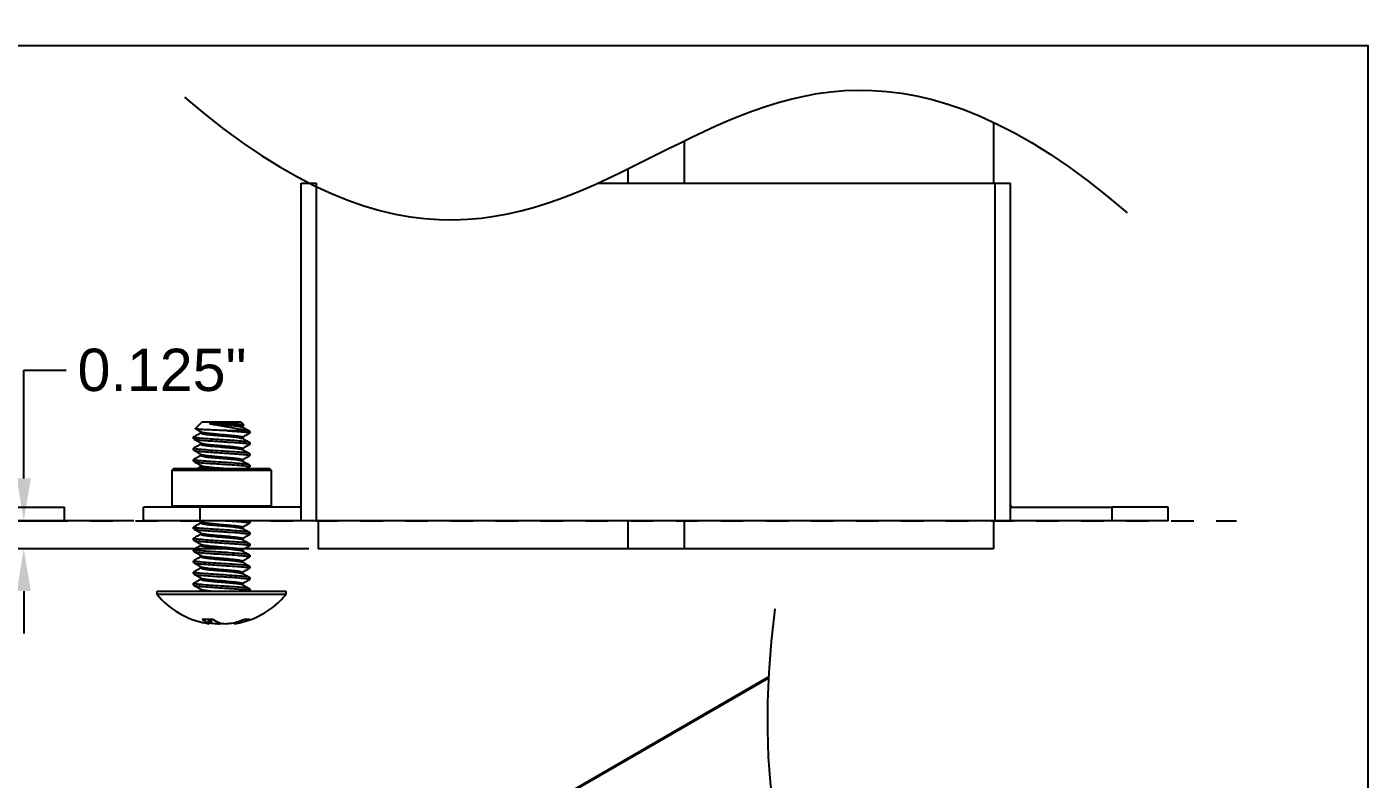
# Model space of a CAD drawing. Extents: x -0.1 to 12.3, y -8.6 to 0.1.
# Drawn here: x 6.27 to 12.23, y -3.26 to 0.08 of the extents above; entities that cross this region are included whole.
import ezdxf

# ---------------------------------------------------------------- set-up
doc = ezdxf.new("R2010")
doc.units = 0
doc.header["$LTSCALE"] = 0.5
doc.header["$MEASUREMENT"] = 0
doc.linetypes.add('PHANTOM', pattern=[0.5, 0.25, -0.05, 0.05, -0.05, 0.05, -0.05])
doc.layers.get('Defpoints').update_dxf_attribs({"linetype": 'CONTINUOUS'})
for name, color, linetype in [('Brackets', 181, 'CONTINUOUS'), ('Dimension', 10, 'CONTINUOUS'), ('FAB DWG', 221, 'CONTINUOUS'), ('Hardware', 242, 'CONTINUOUS'), ('Housing', 150, 'CONTINUOUS')]:
    doc.layers.add(name, color=color, linetype=linetype)
doc.layers.add('Text-Unprinted', color=131, linetype='CONTINUOUS', plot=False)
doc.styles.get("Standard").update_dxf_attribs({"font": 'arial.ttf'})
doc.dimstyles.new('LSAD_FixtureCut', dxfattribs={"dimtxt": 1.125, "dimasz": 1.125, "dimexe": 0.0625, "dimexo": 0.042969, "dimgap": 0.0625, "dimtad": 0, "dimtih": 1, "dimtoh": 1, "dimdec": 3, "dimzin": 0, "dimdsep": 46, "dimtxsty": 'Standard', "dimcen": 0.125, "dimclrd": 256, "dimclre": 256, "dimclrt": 256, "dimadec": 0, "dimazin": 0, "dimtfac": 1, "dimtdec": 3, "dimtofl": 0, "dimtmove": 0, "dimatfit": 3, "dimfxl": 1, "dimfrac": 2, "dimtolj": 1, "dimtzin": 0, "dimarcsym": 0})

# ---------------------------------------------------------------- blocks, each defined once
blk = doc.blocks.new('*D0')
at = {"layer": 'Defpoints', "color": 0, "transparency": 16777216}
for p in [(6.2572, -2.1101), (6.7895, -2.1101), (7.5667, -2.2351)]:
    blk.add_point(p, dxfattribs=at)
at = {"layer": 'FAB DWG', "lineweight": -2, "transparency": 16777216}
for p, q in [((6.2572, -1.9221), (6.2572, -1.4413)), ((6.2572, -1.4413), (6.4452, -1.4413)), ((6.7466, -2.1101), (6.1947, -2.1101)), ((7.5238, -2.2351), (6.1947, -2.2351)), ((6.2572, -2.4231), (6.2572, -2.6111))]:
    blk.add_line(p, q, dxfattribs=at)
at = {"layer": 'FAB DWG', "transparency": 16777216}
for points in [[(6.2258, -1.9221), (6.2885, -1.9221), (6.2572, -2.1101)], [(6.2258, -2.4231), (6.2885, -2.4231), (6.2572, -2.2351)]]:
    blk.add_solid(points, dxfattribs=at)
at = {"layer": 'FAB DWG', "transparency": 16777216, "insert": (6.8713, -1.4413), "char_height": 1.125, "attachment_point": 5}
blk.add_mtext('\\A1;{\\H0.16711x;0.125"}', dxfattribs=at)

msp = doc.modelspace()

# ---------------------------------------------------------------- linework, layer by layer
at = {"layer": 'Brackets', "linetype": 'Continuous', "lineweight": 25, "transparency": 16777216}
for p, q in [((7.4895, -0.6101), (7.5573, -0.6101)), ((7.4895, -2.1101), (7.4895, -0.6101)), ((7.5573, -2.1101), (7.5573, -0.6101)), ((8.8068, -0.6101), (10.6391, -0.6101)), ((10.5713, -2.1101), (10.5713, -0.6101)), ((10.6391, -2.1101), (10.6391, -0.6101)), ((6.9155, -1.8853), (6.9205, -1.8803)), ((6.9155, -2.0453), (6.9155, -1.8853)), ((6.9155, -1.8853), (7.1355, -1.8853)), ((7.1355, -1.8803), (6.9205, -1.8803)), ((7.3505, -1.8803), (7.1355, -1.8803)), ((7.1355, -1.8853), (7.3555, -1.8853)), ((7.3505, -1.8803), (7.3555, -1.8853)), ((7.3555, -1.8853), (7.3555, -2.0453)), ((5.7381, -2.0503), (6.4381, -2.0503)), ((6.4381, -2.1101), (6.4381, -2.0503)), ((6.7895, -2.1101), (6.7895, -2.0503)), ((7.4895, -2.0503), (6.7895, -2.0503)), ((6.9205, -2.0503), (6.9155, -2.0453)), ((7.1355, -2.0453), (6.9155, -2.0453)), ((7.0395, -2.0503), (7.0395, -2.1101)), ((7.3555, -2.0453), (7.1355, -2.0453)), ((7.3555, -2.0453), (7.3505, -2.0503)), ((10.6391, -2.0503), (11.0891, -2.0503)), ((11.0891, -2.0503), (11.0891, -2.1101)), ((11.3391, -2.0503), (11.0891, -2.0503)), ((11.3391, -2.1101), (11.3391, -2.0503)), ((1.8885, -2.1101), (6.4381, -2.1101)), ((11.3391, -2.1101), (6.7895, -2.1101))]:
    msp.add_line(p, q, dxfattribs=at)
for centre, start, end in [((7.4815, -2.0423), 270, 0), ((10.6471, -2.0423), 180, 270)]:
    msp.add_arc(centre, 0.008, start, end, dxfattribs=at)
at = {"layer": 'Dimension', "transparency": 16777216}
for points in [[(6.9707, -0.228), (7.9318, -1.0545), (9.0643, -0.4851), (10.1969, 0.0842), (11.158, -0.7422)], [(11.9734, -7.2276), (12.1661, -5.6495), (10.7835, -4.8647), (9.401, -4.0798), (9.5937, -2.5017)]]:
    msp.add_open_spline(points, degree=3, dxfattribs=at)
at = {"layer": 'FAB DWG', "linetype": 'PHANTOM', "ltscale": 0.5, "transparency": 16777216}
msp.add_line((1.5527, -2.1101), (11.6423, -2.1101), dxfattribs=at)
at = {"layer": 'Hardware', "linetype": 'Continuous', "lineweight": 25, "transparency": 16777216}
for p, q in [((7.0198, -1.7008), (7.048, -1.6726)), ((7.0428, -1.7204), (7.0428, -1.7147)), ((7.2124, -1.6726), (7.048, -1.6726)), ((7.1572, -1.7101), (7.2513, -1.7101)), ((7.223, -1.6726), (7.2124, -1.6726)), ((7.223, -1.6726), (7.2349, -1.6845)), ((7.2349, -1.686), (7.2274, -1.6902)), ((7.2283, -1.6891), (7.2283, -1.6947)), ((7.2605, -1.7132), (7.2605, -1.7212)), ((7.0105, -1.7462), (7.0105, -1.7382)), ((7.0112, -1.7374), (7.0159, -1.7364)), ((7.0112, -1.7874), (7.0159, -1.7864)), ((7.0428, -1.7704), (7.0428, -1.7647)), ((7.2283, -1.7391), (7.2283, -1.7447)), ((7.2605, -1.7632), (7.2605, -1.7712)), ((7.0105, -1.7962), (7.0105, -1.7882)), ((7.0105, -1.8462), (7.0105, -1.8382)), ((7.0112, -1.8374), (7.0159, -1.8364)), ((7.0428, -1.8204), (7.0428, -1.8147)), ((7.2283, -1.7891), (7.2283, -1.7947)), ((7.2283, -1.8391), (7.2283, -1.8447)), ((7.2605, -1.8132), (7.2605, -1.8212)), ((7.0428, -1.8704), (7.0428, -1.8647)), ((7.2599, -1.872), (7.2451, -1.8803)), ((7.2605, -1.8632), (7.2605, -1.8712)), ((7.0105, -2.1462), (7.0105, -2.1382)), ((7.0112, -2.1374), (7.0159, -2.1364)), ((7.0443, -2.1155), (7.0346, -2.1101)), ((7.0428, -2.1204), (7.0428, -2.1147)), ((7.2283, -2.1391), (7.2283, -2.1447)), ((7.2558, -2.1101), (7.2599, -2.1124)), ((7.2605, -2.1132), (7.2605, -2.1212)), ((7.0105, -2.1962), (7.0105, -2.1882)), ((7.0112, -2.1874), (7.0159, -2.1864)), ((7.0428, -2.1704), (7.0428, -2.1647)), ((7.2283, -2.1891), (7.2283, -2.1947)), ((7.2605, -2.1632), (7.2605, -2.1712)), ((7.0105, -2.2462), (7.0105, -2.2382)), ((7.0112, -2.2374), (7.0159, -2.2364)), ((7.0428, -2.2204), (7.0428, -2.2147)), ((7.2283, -2.2391), (7.2283, -2.2447)), ((7.2605, -2.2132), (7.2605, -2.2212)), ((7.2605, -2.2632), (7.2605, -2.2712)), ((7.0105, -2.2962), (7.0105, -2.2882)), ((7.0112, -2.2874), (7.0159, -2.2864)), ((7.0428, -2.2704), (7.0428, -2.2647)), ((7.0428, -2.3204), (7.0428, -2.3147)), ((7.2283, -2.2891), (7.2283, -2.2947)), ((7.2605, -2.3132), (7.2605, -2.3212)), ((7.0105, -2.3462), (7.0105, -2.3382)), ((7.0112, -2.3374), (7.0159, -2.3364)), ((7.0428, -2.3704), (7.0428, -2.3647)), ((7.2283, -2.3391), (7.2283, -2.3447)), ((7.2605, -2.3632), (7.2605, -2.3712)), ((6.849, -2.4376), (6.849, -2.4226)), ((6.849, -2.4226), (7.3872, -2.4226)), ((7.422, -2.4376), (6.849, -2.4376)), ((7.0105, -2.3962), (7.0105, -2.3882)), ((7.0112, -2.3874), (7.0159, -2.3864)), ((7.0391, -2.422), (7.0428, -2.42)), ((7.0428, -2.4204), (7.0428, -2.4147)), ((7.2283, -2.3891), (7.2283, -2.3947)), ((7.2605, -2.4132), (7.2605, -2.4226)), ((7.3872, -2.4226), (7.422, -2.4226)), ((7.422, -2.4376), (7.422, -2.4226)), ((7.0988, -2.5487), (7.0498, -2.5487)), ((7.0783, -2.5487), (7.077, -2.565)), ((7.0816, -2.5487), (7.0799, -2.5681)), ((7.0889, -2.5487), (7.0893, -2.565)), ((7.1193, -2.5611), (7.1191, -2.5681)), ((7.2094, -2.5578), (7.2098, -2.565)), ((7.2614, -2.5487), (7.2347, -2.5487)), ((7.1907, -2.563), (7.1912, -2.5681))]:
    msp.add_line(p, q, dxfattribs=at)
at = {"layer": 'Hardware', "linetype": 'Continuous', "lineweight": 25, "transparency": 16777216, "flags": 128}
msp.add_lwpolyline([(7.0803, -2.563), (7.0826, -2.5635), (7.0893, -2.565)], dxfattribs=at)
at = {"layer": 'Hardware', "linetype": 'Continuous', "lineweight": 25, "transparency": 16777216}
for centre, radius, start, end in [((7.1355, -2.2011), 0.3715, 219.53998, 259.33841), ((7.1355, -2.2011), 0.3715, 280.66159, 320.46002), ((7.1175, -2.4667), 0.1063, 230.43653, 247.58572), ((7.1755, -2.4444), 0.1295, 233.68018, 248.7117), ((7.118, -2.2645), 0.3073, 281.97666, 292.3173), ((7.1496, -2.2853), 0.2861, 282.1517, 292.99574), ((7.0937, -2.4232), 0.1455, 259.33597, 264.52997), ((7.0851, -2.5601), 0.00951, 211.26271, 236.6799), ((7.1413, -2.1995), 0.3692, 261.90938, 266.56128), ((7.1014, -2.3375), 0.2313, 274.38304, 278.47786), ((7.1697, -2.3364), 0.2323, 259.77224, 265.60959), ((7.1298, -2.1995), 0.3692, 273.43872, 278.09062), ((7.1773, -2.4229), 0.1458, 275.47343, 282.89198)]:
    msp.add_arc(centre, radius, start, end, dxfattribs=at)
for points, knots in [([(7.0138, -1.7364), (7.0191, -1.7334), (7.0288, -1.7279), (7.0385, -1.7224), (7.0428, -1.72)], [0, 0, 0, 0, 0.549574, 1, 1, 1, 1]), ([(7.1572, -1.7101), (7.1433, -1.7095), (7.1154, -1.7084), (7.0759, -1.7066), (7.044, -1.7049), (7.0249, -1.7031), (7.017, -1.7019), (7.0199, -1.7012), (7.0202, -1.7012)], [0, 0, 0, 0, 0.197975, 0.395949, 0.594073, 0.785616, 0.977261, 1, 1, 1, 1]), ([(7.0443, -1.7155), (7.0389, -1.7125), (7.0312, -1.7082), (7.0234, -1.7039), (7.0211, -1.7026)], [0, 0, 0, 0, 0.702311, 1, 1, 1, 1]), ([(7.0442, -1.7203), (7.0444, -1.7211), (7.0447, -1.7227), (7.0586, -1.7252), (7.0756, -1.7274), (7.0978, -1.7295), (7.1255, -1.732), (7.1625, -1.7351), (7.1951, -1.7382), (7.2193, -1.7413), (7.2245, -1.7433), (7.227, -1.7443)], [0, 0, 0, 0, 0.095361, 0.203605, 0.313046, 0.356831, 0.487229, 0.617627, 0.748025, 0.878424, 1, 1, 1, 1]), ([(7.0457, -1.7155), (7.0459, -1.7158), (7.0467, -1.7171), (7.0622, -1.7195), (7.0883, -1.7225), (7.1194, -1.7252), (7.144, -1.7274), (7.1697, -1.7295), (7.1955, -1.732), (7.2184, -1.7351), (7.2292, -1.7375), (7.2273, -1.7388), (7.2269, -1.7391)], [0, 0, 0, 0, 0.036323, 0.168749, 0.301175, 0.411102, 0.522245, 0.566711, 0.699137, 0.831563, 0.963989, 1, 1, 1, 1]), ([(7.0809, -1.6779), (7.0889, -1.6797), (7.1051, -1.6835), (7.1369, -1.6895), (7.1713, -1.6949), (7.2059, -1.7006), (7.2338, -1.7058), (7.2462, -1.7089), (7.2513, -1.7101)], [0, 0, 0, 0, 0.157695, 0.319951, 0.492208, 0.666744, 0.862026, 1, 1, 1, 1]), ([(7.1499, -1.6779), (7.1458, -1.6779), (7.1313, -1.6779), (7.1065, -1.6779), (7.0892, -1.6779), (7.0809, -1.6779)], [0, 0, 0, 0, 0.172667, 0.60181, 1, 1, 1, 1]), ([(7.0809, -1.6779), (7.0843, -1.6782), (7.0977, -1.6795), (7.1255, -1.682), (7.1625, -1.6851), (7.1951, -1.6882), (7.2193, -1.6913), (7.2245, -1.6933), (7.227, -1.6943)], [0, 0, 0, 0, 0.063738, 0.253559, 0.44338, 0.6332, 0.823021, 1, 1, 1, 1]), ([(7.2343, -1.6851), (7.2338, -1.6847), (7.2325, -1.6836), (7.2177, -1.6821), (7.1937, -1.6803), (7.1693, -1.6789), (7.1543, -1.6781), (7.1499, -1.6779)], [0, 0, 0, 0, 0.177147, 0.4229297, 0.6664191, 0.9022704, 1, 1, 1, 1]), ([(7.1499, -1.6779), (7.1539, -1.6782), (7.1697, -1.6795), (7.1955, -1.682), (7.2184, -1.6851), (7.2292, -1.6875), (7.2273, -1.6888), (7.2269, -1.6891)], [0, 0, 0, 0, 0.0930733, 0.3702569, 0.6474406, 0.9246242, 1, 1, 1, 1]), ([(7.1572, -1.7101), (7.1618, -1.7104), (7.1823, -1.7117), (7.2164, -1.7141), (7.2472, -1.7172), (7.2618, -1.7196), (7.2592, -1.7209), (7.2587, -1.7212)], [0, 0, 0, 0, 0.080963, 0.362148, 0.643333, 0.924518, 1, 1, 1, 1]), ([(7.2274, -1.6942), (7.2328, -1.6973), (7.2436, -1.7033), (7.2545, -1.7094), (7.2599, -1.7124)], [0, 0, 0, 0, 0.499565, 1, 1, 1, 1]), ([(7.2599, -1.722), (7.2545, -1.7251), (7.2436, -1.7311), (7.2328, -1.7372), (7.2274, -1.7402)], [0, 0, 0, 0, 0.500466, 1, 1, 1, 1]), ([(7.2587, -1.7132), (7.2592, -1.7129), (7.2614, -1.7119), (7.2556, -1.7109), (7.2513, -1.7101)], [0, 0, 0, 0, 0.2726833, 1, 1, 1, 1]), ([(7.0443, -1.7655), (7.0389, -1.7625), (7.028, -1.7564), (7.0172, -1.7504), (7.0117, -1.7473)], [0, 0, 0, 0, 0.499466, 1, 1, 1, 1]), ([(7.2587, -1.7632), (7.2592, -1.7629), (7.2618, -1.7616), (7.2472, -1.7593), (7.2164, -1.7561), (7.1717, -1.753), (7.122, -1.7499), (7.0741, -1.7468), (7.0362, -1.7436), (7.0132, -1.7408), (7.0127, -1.739), (7.0124, -1.7382)], [0, 0, 0, 0, 0.033555, 0.158555, 0.283555, 0.408555, 0.533555, 0.658555, 0.783555, 0.908555, 1, 1, 1, 1]), ([(7.0138, -1.7864), (7.0191, -1.7834), (7.0288, -1.7779), (7.0385, -1.7724), (7.0428, -1.77)], [0, 0, 0, 0, 0.5495739, 1, 1, 1, 1]), ([(7.014, -1.7473), (7.0143, -1.7477), (7.0153, -1.7491), (7.0365, -1.7516), (7.0722, -1.7546), (7.1149, -1.7574), (7.1482, -1.7596), (7.1822, -1.7617), (7.2164, -1.7641), (7.2472, -1.7672), (7.2618, -1.7696), (7.2592, -1.7709), (7.2587, -1.7712)], [0, 0, 0, 0, 0.048563, 0.17938, 0.310196, 0.421941, 0.534767, 0.572433, 0.70325, 0.834067, 0.964883, 1, 1, 1, 1]), ([(7.0442, -1.7703), (7.0444, -1.7711), (7.0447, -1.7727), (7.0586, -1.7752), (7.0756, -1.7774), (7.0978, -1.7795), (7.1255, -1.782), (7.1625, -1.7851), (7.1951, -1.7882), (7.2193, -1.7913), (7.2245, -1.7933), (7.227, -1.7943)], [0, 0, 0, 0, 0.095361, 0.203605, 0.313046, 0.356831, 0.487229, 0.617627, 0.748025, 0.878424, 1, 1, 1, 1]), ([(7.0457, -1.7655), (7.0459, -1.7658), (7.0467, -1.7671), (7.0622, -1.7695), (7.0883, -1.7725), (7.1194, -1.7752), (7.144, -1.7774), (7.1697, -1.7795), (7.1955, -1.782), (7.2184, -1.7851), (7.2292, -1.7875), (7.2273, -1.7888), (7.2269, -1.7891)], [0, 0, 0, 0, 0.036323, 0.168749, 0.301175, 0.411102, 0.522245, 0.566711, 0.699137, 0.831563, 0.963989, 1, 1, 1, 1]), ([(7.2274, -1.7442), (7.2328, -1.7473), (7.2436, -1.7533), (7.2545, -1.7594), (7.2599, -1.7624)], [0, 0, 0, 0, 0.499565, 1, 1, 1, 1]), ([(7.2599, -1.772), (7.2545, -1.7751), (7.2436, -1.7811), (7.2328, -1.7872), (7.2274, -1.7902)], [0, 0, 0, 0, 0.500466, 1, 1, 1, 1]), ([(7.0443, -1.8155), (7.0389, -1.8125), (7.028, -1.8064), (7.0172, -1.8004), (7.0117, -1.7973)], [0, 0, 0, 0, 0.499466, 1, 1, 1, 1]), ([(7.2587, -1.8132), (7.2592, -1.8129), (7.2618, -1.8116), (7.2472, -1.8093), (7.2164, -1.8061), (7.1717, -1.803), (7.122, -1.7999), (7.0741, -1.7968), (7.0362, -1.7936), (7.0132, -1.7908), (7.0127, -1.789), (7.0124, -1.7882)], [0, 0, 0, 0, 0.033555, 0.158555, 0.283555, 0.408555, 0.533555, 0.658555, 0.783555, 0.908555, 1, 1, 1, 1]), ([(7.2587, -1.8632), (7.2592, -1.8629), (7.2618, -1.8616), (7.2472, -1.8593), (7.2164, -1.8561), (7.1717, -1.853), (7.122, -1.8499), (7.0741, -1.8468), (7.0362, -1.8436), (7.0132, -1.8408), (7.0127, -1.839), (7.0124, -1.8382)], [0, 0, 0, 0, 0.033555, 0.158555, 0.283555, 0.408555, 0.533555, 0.658555, 0.783555, 0.908555, 1, 1, 1, 1]), ([(7.0138, -1.8364), (7.0191, -1.8334), (7.0288, -1.8279), (7.0385, -1.8224), (7.0428, -1.82)], [0, 0, 0, 0, 0.5495739, 1, 1, 1, 1]), ([(7.014, -1.7973), (7.0143, -1.7977), (7.0153, -1.7991), (7.0365, -1.8016), (7.0722, -1.8046), (7.1149, -1.8074), (7.1482, -1.8096), (7.1822, -1.8117), (7.2164, -1.8141), (7.2472, -1.8172), (7.2618, -1.8196), (7.2592, -1.8209), (7.2587, -1.8212)], [0, 0, 0, 0, 0.048563, 0.17938, 0.310196, 0.421941, 0.534767, 0.572433, 0.70325, 0.834067, 0.964883, 1, 1, 1, 1]), ([(7.0442, -1.8203), (7.0444, -1.8211), (7.0447, -1.8227), (7.0586, -1.8252), (7.0756, -1.8274), (7.0978, -1.8295), (7.1255, -1.832), (7.1625, -1.8351), (7.1951, -1.8382), (7.2193, -1.8413), (7.2245, -1.8433), (7.227, -1.8443)], [0, 0, 0, 0, 0.095361, 0.203605, 0.313046, 0.356831, 0.487229, 0.617627, 0.748025, 0.878424, 1, 1, 1, 1]), ([(7.0457, -1.8155), (7.0459, -1.8158), (7.0467, -1.8171), (7.0622, -1.8195), (7.0883, -1.8225), (7.1194, -1.8252), (7.144, -1.8274), (7.1697, -1.8295), (7.1955, -1.832), (7.2184, -1.8351), (7.2292, -1.8375), (7.2273, -1.8388), (7.2269, -1.8391)], [0, 0, 0, 0, 0.036323, 0.168749, 0.301175, 0.411102, 0.522245, 0.566711, 0.699137, 0.831563, 0.963989, 1, 1, 1, 1]), ([(7.2274, -1.7942), (7.2328, -1.7973), (7.2436, -1.8033), (7.2545, -1.8094), (7.2599, -1.8124)], [0, 0, 0, 0, 0.499565, 1, 1, 1, 1]), ([(7.2599, -1.822), (7.2545, -1.8251), (7.2436, -1.8311), (7.2328, -1.8372), (7.2274, -1.8402)], [0, 0, 0, 0, 0.5004655, 1, 1, 1, 1]), ([(7.2274, -1.8442), (7.2328, -1.8473), (7.2436, -1.8533), (7.2545, -1.8594), (7.2599, -1.8624)], [0, 0, 0, 0, 0.499565, 1, 1, 1, 1]), ([(7.0443, -1.8655), (7.0389, -1.8625), (7.028, -1.8564), (7.0172, -1.8504), (7.0117, -1.8473)], [0, 0, 0, 0, 0.499466, 1, 1, 1, 1]), ([(7.014, -1.8473), (7.0143, -1.8477), (7.0153, -1.8491), (7.0365, -1.8516), (7.0722, -1.8546), (7.1149, -1.8574), (7.1482, -1.8596), (7.1822, -1.8617), (7.2164, -1.8641), (7.2472, -1.8672), (7.2618, -1.8696), (7.2592, -1.8709), (7.2587, -1.8712)], [0, 0, 0, 0, 0.048563, 0.17938, 0.310196, 0.421941, 0.534767, 0.572433, 0.70325, 0.834067, 0.964883, 1, 1, 1, 1]), ([(7.0245, -1.8803), (7.0263, -1.8793), (7.0324, -1.8759), (7.0385, -1.8724), (7.0428, -1.87)], [0, 0, 0, 0, 0.286335, 1, 1, 1, 1]), ([(7.0442, -1.8703), (7.0444, -1.8711), (7.0447, -1.8727), (7.0585, -1.8752), (7.0757, -1.8774), (7.0922, -1.879), (7.1017, -1.8798), (7.1072, -1.8803)], [0, 0, 0, 0, 0.2285, 0.48787, 0.750105, 0.855021, 1, 1, 1, 1]), ([(7.0457, -1.8655), (7.0459, -1.8658), (7.0467, -1.8671), (7.0622, -1.8695), (7.0883, -1.8725), (7.1194, -1.8752), (7.1439, -1.8774), (7.1635, -1.879), (7.1718, -1.8798), (7.1766, -1.8803)], [0, 0, 0, 0, 0.057825, 0.268642, 0.479459, 0.654459, 0.831392, 0.902181, 1, 1, 1, 1]), ([(7.2587, -2.1632), (7.2592, -2.1629), (7.2618, -2.1616), (7.2472, -2.1593), (7.2164, -2.1561), (7.1717, -2.153), (7.122, -2.1499), (7.0741, -2.1468), (7.0362, -2.1436), (7.0132, -2.1408), (7.0127, -2.139), (7.0124, -2.1382)], [0, 0, 0, 0, 0.033555, 0.158555, 0.283555, 0.408555, 0.533555, 0.658555, 0.783555, 0.908555, 1, 1, 1, 1]), ([(7.0138, -2.1364), (7.0191, -2.1334), (7.0288, -2.1279), (7.0385, -2.1224), (7.0428, -2.12)], [0, 0, 0, 0, 0.549574, 1, 1, 1, 1]), ([(7.0442, -2.1203), (7.0444, -2.1211), (7.0447, -2.1227), (7.0586, -2.1252), (7.0756, -2.1274), (7.0978, -2.1295), (7.1255, -2.132), (7.1625, -2.1351), (7.1951, -2.1382), (7.2193, -2.1413), (7.2245, -2.1433), (7.227, -2.1443)], [0, 0, 0, 0, 0.095361, 0.203605, 0.313046, 0.356831, 0.487229, 0.617627, 0.748025, 0.878424, 1, 1, 1, 1]), ([(7.0457, -2.1155), (7.0459, -2.1158), (7.0467, -2.1171), (7.0622, -2.1195), (7.0883, -2.1225), (7.1194, -2.1252), (7.144, -2.1274), (7.1697, -2.1295), (7.1955, -2.132), (7.2184, -2.1351), (7.2292, -2.1375), (7.2273, -2.1388), (7.2269, -2.1391)], [0, 0, 0, 0, 0.036323, 0.168749, 0.301175, 0.411102, 0.522245, 0.566711, 0.699137, 0.831563, 0.963989, 1, 1, 1, 1]), ([(7.1572, -2.1101), (7.1618, -2.1104), (7.1823, -2.1117), (7.2164, -2.1141), (7.2472, -2.1172), (7.2618, -2.1196), (7.2592, -2.1209), (7.2587, -2.1212)], [0, 0, 0, 0, 0.080963, 0.362148, 0.643333, 0.924518, 1, 1, 1, 1]), ([(7.2599, -2.122), (7.2545, -2.1251), (7.2436, -2.1311), (7.2328, -2.1372), (7.2274, -2.1402)], [0, 0, 0, 0, 0.5004655, 1, 1, 1, 1]), ([(7.2274, -2.1442), (7.2328, -2.1473), (7.2436, -2.1533), (7.2545, -2.1594), (7.2599, -2.1624)], [0, 0, 0, 0, 0.499565, 1, 1, 1, 1]), ([(7.2587, -2.1132), (7.2593, -2.1129), (7.2616, -2.1119), (7.2545, -2.1109), (7.2493, -2.1101)], [0, 0, 0, 0, 0.270801, 1, 1, 1, 1]), ([(7.0443, -2.1655), (7.0389, -2.1625), (7.028, -2.1564), (7.0172, -2.1504), (7.0117, -2.1473)], [0, 0, 0, 0, 0.499466, 1, 1, 1, 1]), ([(7.0443, -2.2155), (7.0389, -2.2125), (7.028, -2.2064), (7.0172, -2.2004), (7.0117, -2.1973)], [0, 0, 0, 0, 0.499466, 1, 1, 1, 1]), ([(7.2587, -2.2132), (7.2592, -2.2129), (7.2618, -2.2116), (7.2472, -2.2093), (7.2164, -2.2061), (7.1717, -2.203), (7.122, -2.1999), (7.0741, -2.1968), (7.0362, -2.1936), (7.0132, -2.1908), (7.0127, -2.189), (7.0124, -2.1882)], [0, 0, 0, 0, 0.033555, 0.158555, 0.283555, 0.408555, 0.533555, 0.658555, 0.783555, 0.908555, 1, 1, 1, 1]), ([(7.0138, -2.1864), (7.0191, -2.1834), (7.0288, -2.1779), (7.0385, -2.1724), (7.0428, -2.17)], [0, 0, 0, 0, 0.549574, 1, 1, 1, 1]), ([(7.014, -2.1473), (7.0143, -2.1477), (7.0153, -2.1491), (7.0365, -2.1516), (7.0722, -2.1546), (7.1149, -2.1574), (7.1482, -2.1596), (7.1822, -2.1617), (7.2164, -2.1641), (7.2472, -2.1672), (7.2618, -2.1696), (7.2592, -2.1709), (7.2587, -2.1712)], [0, 0, 0, 0, 0.048563, 0.17938, 0.310196, 0.421941, 0.534767, 0.572433, 0.70325, 0.834067, 0.964883, 1, 1, 1, 1]), ([(7.014, -2.1973), (7.0143, -2.1977), (7.0153, -2.1991), (7.0365, -2.2016), (7.0722, -2.2046), (7.1149, -2.2074), (7.1482, -2.2096), (7.1822, -2.2117), (7.2164, -2.2141), (7.2472, -2.2172), (7.2618, -2.2196), (7.2592, -2.2209), (7.2587, -2.2212)], [0, 0, 0, 0, 0.048563, 0.17938, 0.310196, 0.421941, 0.534767, 0.572433, 0.70325, 0.834067, 0.964883, 1, 1, 1, 1]), ([(7.0442, -2.1703), (7.0444, -2.1711), (7.0447, -2.1727), (7.0586, -2.1752), (7.0756, -2.1774), (7.0978, -2.1795), (7.1255, -2.182), (7.1625, -2.1851), (7.1951, -2.1882), (7.2193, -2.1913), (7.2245, -2.1933), (7.227, -2.1943)], [0, 0, 0, 0, 0.095361, 0.203605, 0.313046, 0.356831, 0.487229, 0.617627, 0.748025, 0.878424, 1, 1, 1, 1]), ([(7.0457, -2.1655), (7.0459, -2.1658), (7.0467, -2.1671), (7.0622, -2.1695), (7.0883, -2.1725), (7.1194, -2.1752), (7.144, -2.1774), (7.1697, -2.1795), (7.1955, -2.182), (7.2184, -2.1851), (7.2292, -2.1875), (7.2273, -2.1888), (7.2269, -2.1891)], [0, 0, 0, 0, 0.036323, 0.168749, 0.301175, 0.411102, 0.522245, 0.566711, 0.699137, 0.831563, 0.963989, 1, 1, 1, 1]), ([(7.2599, -2.172), (7.2545, -2.1751), (7.2436, -2.1811), (7.2328, -2.1872), (7.2274, -2.1902)], [0, 0, 0, 0, 0.500466, 1, 1, 1, 1]), ([(7.2274, -2.1942), (7.2328, -2.1973), (7.2436, -2.2033), (7.2545, -2.2094), (7.2599, -2.2124)], [0, 0, 0, 0, 0.499565, 1, 1, 1, 1]), ([(7.0443, -2.2655), (7.0389, -2.2625), (7.028, -2.2564), (7.0172, -2.2504), (7.0117, -2.2473)], [0, 0, 0, 0, 0.499466, 1, 1, 1, 1]), ([(7.2587, -2.2632), (7.2592, -2.2629), (7.2618, -2.2616), (7.2472, -2.2593), (7.2164, -2.2561), (7.1717, -2.253), (7.122, -2.2499), (7.0741, -2.2468), (7.0362, -2.2436), (7.0132, -2.2408), (7.0127, -2.239), (7.0124, -2.2382)], [0, 0, 0, 0, 0.033555, 0.158555, 0.283555, 0.408555, 0.533555, 0.658555, 0.783555, 0.908555, 1, 1, 1, 1]), ([(7.0138, -2.2364), (7.0191, -2.2334), (7.0288, -2.2279), (7.0385, -2.2224), (7.0428, -2.22)], [0, 0, 0, 0, 0.549574, 1, 1, 1, 1]), ([(7.014, -2.2473), (7.0143, -2.2477), (7.0153, -2.2491), (7.0365, -2.2516), (7.0722, -2.2546), (7.1149, -2.2574), (7.1482, -2.2596), (7.1822, -2.2617), (7.2164, -2.2641), (7.2472, -2.2672), (7.2618, -2.2696), (7.2592, -2.2709), (7.2587, -2.2712)], [0, 0, 0, 0, 0.048563, 0.17938, 0.310196, 0.421941, 0.534767, 0.572433, 0.70325, 0.834067, 0.964883, 1, 1, 1, 1]), ([(7.0442, -2.2203), (7.0444, -2.2211), (7.0447, -2.2227), (7.0586, -2.2252), (7.0756, -2.2274), (7.0978, -2.2295), (7.1255, -2.232), (7.1625, -2.2351), (7.1951, -2.2382), (7.2193, -2.2413), (7.2245, -2.2433), (7.227, -2.2443)], [0, 0, 0, 0, 0.0953613, 0.2036054, 0.3130457, 0.3568311, 0.4872292, 0.6176273, 0.7480255, 0.8784236, 1, 1, 1, 1]), ([(7.0457, -2.2155), (7.0459, -2.2158), (7.0467, -2.2171), (7.0622, -2.2195), (7.0883, -2.2225), (7.1194, -2.2252), (7.144, -2.2274), (7.1697, -2.2295), (7.1955, -2.232), (7.2184, -2.2351), (7.2292, -2.2375), (7.2273, -2.2388), (7.2269, -2.2391)], [0, 0, 0, 0, 0.036323, 0.168749, 0.301175, 0.411102, 0.522245, 0.566711, 0.699137, 0.831563, 0.963989, 1, 1, 1, 1]), ([(7.2599, -2.222), (7.2545, -2.2251), (7.2436, -2.2311), (7.2328, -2.2372), (7.2274, -2.2402)], [0, 0, 0, 0, 0.500466, 1, 1, 1, 1]), ([(7.2274, -2.2442), (7.2328, -2.2473), (7.2436, -2.2533), (7.2545, -2.2594), (7.2599, -2.2624)], [0, 0, 0, 0, 0.499565, 1, 1, 1, 1]), ([(7.0443, -2.3155), (7.0389, -2.3125), (7.028, -2.3064), (7.0172, -2.3004), (7.0117, -2.2973)], [0, 0, 0, 0, 0.499466, 1, 1, 1, 1]), ([(7.2587, -2.3132), (7.2592, -2.3129), (7.2618, -2.3116), (7.2472, -2.3093), (7.2164, -2.3061), (7.1717, -2.303), (7.122, -2.2999), (7.0741, -2.2968), (7.0362, -2.2936), (7.0132, -2.2908), (7.0127, -2.289), (7.0124, -2.2882)], [0, 0, 0, 0, 0.033555, 0.158555, 0.283555, 0.408555, 0.533555, 0.658555, 0.783555, 0.908555, 1, 1, 1, 1]), ([(7.0138, -2.2864), (7.0191, -2.2834), (7.0288, -2.2779), (7.0385, -2.2724), (7.0428, -2.27)], [0, 0, 0, 0, 0.549574, 1, 1, 1, 1]), ([(7.0138, -2.3364), (7.0191, -2.3334), (7.0288, -2.3279), (7.0385, -2.3224), (7.0428, -2.32)], [0, 0, 0, 0, 0.549574, 1, 1, 1, 1]), ([(7.014, -2.2973), (7.0143, -2.2977), (7.0153, -2.2991), (7.0365, -2.3016), (7.0722, -2.3046), (7.1149, -2.3074), (7.1482, -2.3096), (7.1822, -2.3117), (7.2164, -2.3141), (7.2472, -2.3172), (7.2618, -2.3196), (7.2592, -2.3209), (7.2587, -2.3212)], [0, 0, 0, 0, 0.048563, 0.17938, 0.310196, 0.421941, 0.534767, 0.572433, 0.70325, 0.834067, 0.964883, 1, 1, 1, 1]), ([(7.0442, -2.2703), (7.0444, -2.2711), (7.0447, -2.2727), (7.0586, -2.2752), (7.0756, -2.2774), (7.0978, -2.2795), (7.1255, -2.282), (7.1625, -2.2851), (7.1951, -2.2882), (7.2193, -2.2913), (7.2245, -2.2933), (7.227, -2.2943)], [0, 0, 0, 0, 0.095361, 0.203605, 0.313046, 0.356831, 0.487229, 0.617627, 0.748025, 0.878424, 1, 1, 1, 1]), ([(7.0442, -2.3203), (7.0444, -2.3211), (7.0447, -2.3227), (7.0586, -2.3252), (7.0756, -2.3274), (7.0978, -2.3295), (7.1255, -2.332), (7.1625, -2.3351), (7.1951, -2.3382), (7.2193, -2.3413), (7.2245, -2.3433), (7.227, -2.3443)], [0, 0, 0, 0, 0.095361, 0.203605, 0.313046, 0.356831, 0.487229, 0.617627, 0.748025, 0.878424, 1, 1, 1, 1]), ([(7.0457, -2.2655), (7.0459, -2.2658), (7.0467, -2.2671), (7.0622, -2.2695), (7.0883, -2.2725), (7.1194, -2.2752), (7.144, -2.2774), (7.1697, -2.2795), (7.1955, -2.282), (7.2184, -2.2851), (7.2292, -2.2875), (7.2273, -2.2888), (7.2269, -2.2891)], [0, 0, 0, 0, 0.0363232, 0.1687491, 0.3011751, 0.4111025, 0.5222446, 0.5667109, 0.6991369, 0.8315628, 0.9639888, 1, 1, 1, 1]), ([(7.0457, -2.3155), (7.0459, -2.3158), (7.0467, -2.3171), (7.0622, -2.3195), (7.0883, -2.3225), (7.1194, -2.3252), (7.144, -2.3274), (7.1697, -2.3295), (7.1955, -2.332), (7.2184, -2.3351), (7.2292, -2.3375), (7.2273, -2.3388), (7.2269, -2.3391)], [0, 0, 0, 0, 0.036323, 0.168749, 0.301175, 0.411102, 0.522245, 0.566711, 0.699137, 0.831563, 0.963989, 1, 1, 1, 1]), ([(7.2599, -2.272), (7.2545, -2.2751), (7.2436, -2.2811), (7.2328, -2.2872), (7.2274, -2.2902)], [0, 0, 0, 0, 0.5004655, 1, 1, 1, 1]), ([(7.2274, -2.2942), (7.2328, -2.2973), (7.2436, -2.3033), (7.2545, -2.3094), (7.2599, -2.3124)], [0, 0, 0, 0, 0.499565, 1, 1, 1, 1]), ([(7.2599, -2.322), (7.2545, -2.3251), (7.2436, -2.3311), (7.2328, -2.3372), (7.2274, -2.3402)], [0, 0, 0, 0, 0.500466, 1, 1, 1, 1]), ([(7.0443, -2.3655), (7.0389, -2.3625), (7.028, -2.3564), (7.0172, -2.3504), (7.0117, -2.3473)], [0, 0, 0, 0, 0.499466, 1, 1, 1, 1]), ([(7.2587, -2.3632), (7.2592, -2.3629), (7.2618, -2.3616), (7.2472, -2.3593), (7.2164, -2.3561), (7.1717, -2.353), (7.122, -2.3499), (7.0741, -2.3468), (7.0362, -2.3436), (7.0132, -2.3408), (7.0127, -2.339), (7.0124, -2.3382)], [0, 0, 0, 0, 0.033555, 0.158555, 0.283555, 0.408555, 0.533555, 0.658555, 0.783555, 0.908555, 1, 1, 1, 1]), ([(7.0138, -2.3864), (7.0191, -2.3834), (7.0288, -2.3779), (7.0385, -2.3724), (7.0428, -2.37)], [0, 0, 0, 0, 0.549574, 1, 1, 1, 1]), ([(7.014, -2.3473), (7.0143, -2.3477), (7.0153, -2.3491), (7.0365, -2.3516), (7.0722, -2.3546), (7.1149, -2.3574), (7.1482, -2.3596), (7.1822, -2.3617), (7.2164, -2.3641), (7.2472, -2.3672), (7.2618, -2.3696), (7.2592, -2.3709), (7.2587, -2.3712)], [0, 0, 0, 0, 0.048563, 0.17938, 0.310196, 0.421941, 0.534767, 0.572433, 0.70325, 0.834067, 0.964883, 1, 1, 1, 1]), ([(7.0442, -2.3703), (7.0444, -2.3711), (7.0447, -2.3727), (7.0586, -2.3752), (7.0756, -2.3774), (7.0978, -2.3795), (7.1255, -2.382), (7.1625, -2.3851), (7.1951, -2.3882), (7.2193, -2.3913), (7.2245, -2.3933), (7.227, -2.3943)], [0, 0, 0, 0, 0.095361, 0.203605, 0.313046, 0.356831, 0.487229, 0.617627, 0.748025, 0.878424, 1, 1, 1, 1]), ([(7.0457, -2.3655), (7.0459, -2.3658), (7.0467, -2.3671), (7.0622, -2.3695), (7.0883, -2.3725), (7.1194, -2.3752), (7.144, -2.3774), (7.1697, -2.3795), (7.1955, -2.382), (7.2184, -2.3851), (7.2292, -2.3875), (7.2273, -2.3888), (7.2269, -2.3891)], [0, 0, 0, 0, 0.036323, 0.168749, 0.301175, 0.411102, 0.522245, 0.566711, 0.699137, 0.831563, 0.963989, 1, 1, 1, 1]), ([(7.2274, -2.3442), (7.2328, -2.3473), (7.2436, -2.3533), (7.2545, -2.3594), (7.2599, -2.3624)], [0, 0, 0, 0, 0.499565, 1, 1, 1, 1]), ([(7.2599, -2.372), (7.2545, -2.3751), (7.2436, -2.3811), (7.2328, -2.3872), (7.2274, -2.3902)], [0, 0, 0, 0, 0.500466, 1, 1, 1, 1]), ([(7.0443, -2.4155), (7.0389, -2.4125), (7.028, -2.4064), (7.0172, -2.4004), (7.0117, -2.3973)], [0, 0, 0, 0, 0.499466, 1, 1, 1, 1]), ([(7.2587, -2.4132), (7.2592, -2.4129), (7.2618, -2.4116), (7.2472, -2.4093), (7.2164, -2.4061), (7.1717, -2.403), (7.122, -2.3999), (7.0741, -2.3968), (7.0362, -2.3936), (7.0132, -2.3908), (7.0127, -2.389), (7.0124, -2.3882)], [0, 0, 0, 0, 0.033555, 0.158555, 0.283555, 0.408555, 0.533555, 0.658555, 0.783555, 0.908555, 1, 1, 1, 1]), ([(7.014, -2.3973), (7.0143, -2.3977), (7.0153, -2.3991), (7.0365, -2.4016), (7.0722, -2.4046), (7.1149, -2.4074), (7.1482, -2.4096), (7.1822, -2.4117), (7.2163, -2.4141), (7.2476, -2.4172), (7.261, -2.4196), (7.2597, -2.4209), (7.2594, -2.4212)], [0, 0, 0, 0, 0.048552, 0.179338, 0.310125, 0.421843, 0.534643, 0.572301, 0.703088, 0.833874, 0.964661, 1, 1, 1, 1]), ([(7.0457, -2.4155), (7.0459, -2.4158), (7.0467, -2.4171), (7.0618, -2.4195), (7.0814, -2.4216), (7.0912, -2.4226)], [0, 0, 0, 0, 0.120605, 0.560302, 1, 1, 1, 1]), ([(7.2274, -2.3942), (7.2328, -2.3973), (7.2436, -2.4033), (7.2545, -2.4094), (7.2599, -2.4124)], [0, 0, 0, 0, 0.499565, 1, 1, 1, 1])]:
    msp.add_open_spline(points, degree=3, knots=knots, dxfattribs=at)
at = {"layer": 'Housing', "linetype": 'Continuous', "lineweight": 25, "transparency": 16777216}
for p, q in [((10.5643, -0.3403), (10.5643, -0.6101)), ((9.1893, -0.4228), (9.1893, -0.6101)), ((8.9393, -0.5474), (8.9393, -0.6101)), ((7.5643, -2.1101), (7.5643, -2.2351)), ((8.9393, -2.1101), (8.9393, -2.2351)), ((9.1893, -2.1101), (9.1893, -2.2351)), ((10.5643, -2.1101), (10.5643, -2.2351)), ((10.5643, -2.2351), (7.5643, -2.2351)), ((9.5666, -2.8045), (8.277, -3.549)), ((8.2799, -3.5507), (9.5664, -2.808))]:
    msp.add_line(p, q, dxfattribs=at)
at = {"layer": 'Text-Unprinted', "ltscale": 0.5, "transparency": 16777216}
msp.add_lwpolyline([(0, -8.608), (12.2276, -8.608), (12.2276, 0), (0, 0)], close=True, dxfattribs=at)

# ---------------------------------------------------------------- dimensions: what is measured, and where the dimension line sits
at = {"layer": 'FAB DWG', "transparency": 16777216}
dim = msp.add_linear_dim(base=(6.2572, -2.1101), p1=(7.5667, -2.2351), p2=(6.7895, -2.1101), angle=90, text='{\\H0.16711x;<>}', dimstyle='LSAD_FixtureCut', override={"dimasz": 0.188, "dimpost": '"'}, dxfattribs=at)
dim.commit()
dim.dimension.update_dxf_attribs({"geometry": '*D0', "text_midpoint": (6.8713, -1.4413), "dimtype": 128})

doc.saveas('drawing.dxf')
